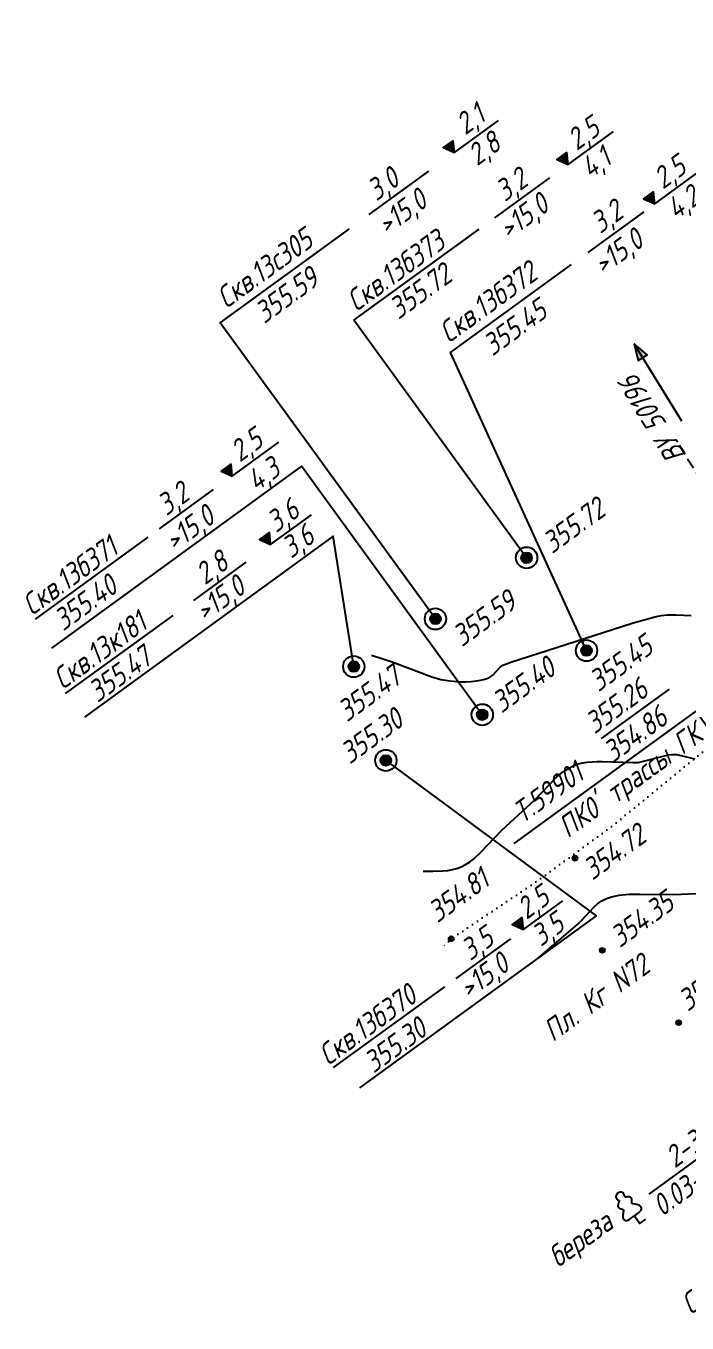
# Model space of a CAD drawing. Extents: x 1514039 to 1515876, y 2182924 to 2184238.
# Drawn here: x 1514038.5 to 1514162.5, y 2182948.5 to 2183191.5 of the extents above; entities that cross this region are included whole.
import ezdxf
from ezdxf.enums import TextEntityAlignment as Align

# ---------------------------------------------------------------- set-up
doc = ezdxf.new("R2010")
doc.units = 0
doc.linetypes.add('ИИDash_20_10', pattern=[3, 2, -1])
doc.linetypes.add('ИИDot', pattern=[1, 0, -1])
for name, color, linetype, lineweight in [('ИИ_ГЕОПУНКТ_025', 7, 'Continuous', 25), ('ИИ_КОНТУР_025', 7, 'ИИDot', 25), ('ИИ_ОТМЕТКА_025', 7, 'Continuous', 25), ('ИИ_РЕЛЬЕФ_025', 34, 'Continuous', 25), ('ИИ_СКВАЖИНА_025', 7, 'Continuous', 25), ('ИИ_ТЕКСТ_025', 7, 'Continuous', 25), ('ИИ_УГОДЬЯ_025', 7, 'Continuous', 25)]:
    doc.layers.add(name, color=color, linetype=linetype, lineweight=lineweight)
doc.styles.add('VNIPISIMPLEXCUR', font='simplex.shx', dxfattribs={"width": 0.8, "oblique": 15})

# ---------------------------------------------------------------- blocks, each defined once
blk = doc.blocks.new('PICKET')
at = {"color": 0, "linetype": 'Continuous', "lineweight": 25}
for p, q in [((-0.23, 0), (0.23, 0)), ((0, 0.23), (0, -0.23))]:
    blk.add_line(p, q, dxfattribs=at)
blk.add_circle((0, 0), 0.23, dxfattribs=at)
at = {"color": 0, "linetype": 'Continuous', "style": 'VNIPISIMPLEXCUR', "oblique": 15, "width": 0.8}
blk.add_attdef('OTMETKA', (1.25, 0.3), '', height=2, dxfattribs=at)
at = {"color": 8, "linetype": 'Continuous', "style": 'VNIPISIMPLEXCUR', "oblique": 15, "width": 0.8, "flags": 1}
blk.add_attdef('NOMER', (1.25, -2.7), '', height=2, dxfattribs=at)
blk = doc.blocks.new('ИИ053671А')
at = {"color": 0, "linetype": 'Continuous'}
blk.add_lwpolyline([(0, 0.88), (0.13, 0.88), (0.34, 0.88), (0.48, 0.88), (0.61, 0.89), (0.73, 0.91), (0.82, 0.94), (0.91, 1), (0.96, 1.07), (0.98, 1.15), (0.99, 1.23), (0.99, 1.29), (0.96, 1.38), (0.93, 1.45), (0.88, 1.52), (0.8, 1.61), (0.72, 1.69), (0.65, 1.77), (0.57, 1.84), (0.54, 1.89), (0.51, 1.93), (0.5, 1.97), (0.5, 1.99), (0.52, 2.02), (0.55, 2.05), (0.61, 2.12), (0.68, 2.2), (0.73, 2.29), (0.75, 2.37), (0.74, 2.44), (0.71, 2.52), (0.67, 2.58), (0.63, 2.62), (0.6, 2.65), (0.55, 2.68), (0.5, 2.71), (0.41, 2.76), (0.36, 2.79), (0.34, 2.81), (0.32, 2.83), (0.32, 2.85), (0.32, 2.87), (0.34, 2.89), (0.35, 2.93), (0.37, 2.97), (0.4, 3.03), (0.41, 3.1), (0.41, 3.19), (0.4, 3.25), (0.36, 3.32), (0.32, 3.38), (0.28, 3.41), (0.25, 3.44), (0.18, 3.48), (0.13, 3.49), (0.07, 3.5), (0, 3.5), (-0.07, 3.5), (-0.13, 3.49), (-0.18, 3.48), (-0.25, 3.44), (-0.28, 3.41), (-0.32, 3.38), (-0.36, 3.32), (-0.4, 3.25), (-0.41, 3.19), (-0.41, 3.1), (-0.4, 3.03), (-0.37, 2.97), (-0.35, 2.93), (-0.34, 2.89), (-0.32, 2.87), (-0.32, 2.85), (-0.32, 2.83), (-0.34, 2.81), (-0.36, 2.79), (-0.41, 2.76), (-0.5, 2.71), (-0.55, 2.68), (-0.6, 2.65), (-0.63, 2.62), (-0.67, 2.58), (-0.71, 2.52), (-0.74, 2.44), (-0.75, 2.37), (-0.73, 2.29), (-0.68, 2.2), (-0.61, 2.12), (-0.55, 2.05), (-0.52, 2.02), (-0.5, 1.99), (-0.5, 1.97), (-0.51, 1.93), (-0.54, 1.89), (-0.57, 1.84), (-0.65, 1.77), (-0.72, 1.69), (-0.8, 1.61), (-0.88, 1.52), (-0.93, 1.45), (-0.96, 1.38), (-0.99, 1.29), (-0.99, 1.23), (-0.98, 1.15), (-0.96, 1.07), (-0.91, 1), (-0.82, 0.94), (-0.73, 0.91), (-0.61, 0.89), (-0.48, 0.88), (-0.34, 0.88), (-0.13, 0.88)], close=True, dxfattribs=at)
blk.add_lwpolyline([(0, 0.88), (0, 0), (0.7, 0)], dxfattribs=at)
at = {"color": 0, "linetype": 'Continuous', "style": 'VNIPISIMPLEXCUR', "oblique": 15, "width": 0.8}
blk.add_attdef('RACE1', text='', height=2, dxfattribs=at).set_placement((-2, 2.25), align=Align.RIGHT)
blk.add_attdef('HEIGHT', (2, 2.25), '', height=2, dxfattribs=at)
blk.add_attdef('DISTANCE', text='', height=2, dxfattribs=at).set_placement((8.5, 1.75), align=Align.MIDDLE_LEFT)
blk.add_attdef('RACE2', text='', height=2, dxfattribs=at).set_placement((-2, 1.25), align=Align.TOP_RIGHT)
blk.add_attdef('THICKNESS', text='', height=2, dxfattribs=at).set_placement((2, 1.25), align=Align.TOP_LEFT)
blk = doc.blocks.new('ИИ25001')
at = {"linetype": 'Continuous'}
h = blk.add_hatch(color=0, dxfattribs=at)
edge = h.paths.add_edge_path()
edge.add_arc((0, 0), 0.5, 0, 360)
at = {"color": 0, "linetype": 'Continuous'}
for radius in [1, 0.5]:
    blk.add_circle((0, 0), radius, dxfattribs=at)
at = {"color": 0, "style": 'VNIPISIMPLEXCUR', "oblique": 15, "width": 0.8}
for tag, p in [('NUMBER', (2, 0.7)), ('STS', (14.22, 0.7)), ('EGWL', (38.32, 0.7)), ('TFS', (19.08, -1)), ('HEIGHT', (2, -2.7)), ('FS', (14.22, -2.7)), ('AGWL', (36.59, -2.7))]:
    blk.add_attdef(tag, p, '', height=2, dxfattribs=at)
at = {"color": 253, "style": 'VNIPISIMPLEXCUR', "oblique": 15, "width": 0.8, "flags": 1}
for tag, p in [('DATE', (-2.5, -0.8)), ('NOTE1', (-2.5, -3.2)), ('NOTE2', (-2.5, -5.6))]:
    blk.add_attdef(tag, text='', height=1.6, dxfattribs=at).set_placement(p, align=Align.RIGHT)
blk = doc.blocks.new('ИИ15008')
at = {"linetype": 'Continuous', "lineweight": 25}
blk.add_hatch(color=0, dxfattribs=at).paths.add_polyline_path([(0, 0), (1.5, -0.5), (1.5, 0.5)])
at = {"color": 0, "linetype": 'Continuous', "lineweight": 25}
blk.add_lwpolyline([(0, 0), (1.5, -0.5), (1.5, 0.5)], close=True, dxfattribs=at)
blk.add_lwpolyline([(8.5, 0), (0, 0)], dxfattribs=at)
blk = doc.blocks.new('ИИ050052Р')
at = {"linetype": 'Continuous', "lineweight": 25}
h = blk.add_hatch(color=0, dxfattribs=at)
edge = h.paths.add_edge_path()
edge.add_arc((0, 0), 0.15, 0, 360)
at = {"color": 0, "linetype": 'Continuous', "lineweight": 25}
for radius in [0.75, 0.15]:
    blk.add_circle((0, 0), radius, dxfattribs=at)
at = {"color": 0, "linetype": 'Continuous', "style": 'VNIPISIMPLEXCUR', "oblique": 15, "width": 0.8}
for tag, p in [('CENTRE', (1.45, 0.7)), ('HEIGHT', (1.45, -2.7))]:
    blk.add_attdef(tag, p, '', height=2, dxfattribs=at)
for tag, p in [('NUMBER', (-2, -1)), ('STATIONING', (-2, -4.4)), ('ALPHA', (-2, -7.8))]:
    blk.add_attdef(tag, text='', height=2, dxfattribs=at).set_placement(p, align=Align.RIGHT)
at = {"color": 253, "linetype": 'Continuous', "style": 'VNIPISIMPLEXCUR', "oblique": 15, "width": 0.8, "flags": 1}
blk.add_attdef('NOTE', text='', height=1.6, dxfattribs=at).set_placement((-2, -10.8), align=Align.RIGHT)
blk = doc.blocks.new('*U24')
at = {"color": 0, "linetype": 'ByBlock', "lineweight": -2}
for points in [[(10.29, 36.08), (10.29, 48.08)], [(10.29, 48.08), (34.48, 48.08)], [(10.29, 44.08), (34.48, 44.08)], [(10.29, 40.08), (34.48, 40.08)], [(0, 0), (10.29, 36.08)], [(10.29, 36.08), (34.48, 36.08)]]:
    blk.add_lwpolyline(points, dxfattribs=at)
blk = doc.blocks.new('ИИ25002')
at = {"linetype": 'Continuous', "lineweight": 25}
blk.add_hatch(color=0, dxfattribs=at).paths.add_polyline_path([(0.58, 1), (-0.58, 1), (0, 0)])
at = {"color": 0, "linetype": 'Continuous', "lineweight": 25, "flags": 128}
blk.add_lwpolyline([(0.58, 1), (-0.58, 1), (0, 0)], close=True, dxfattribs=at)

msp = doc.modelspace()

# ---------------------------------------------------------------- linework, layer by layer
at = {"layer": 'ИИ_ГЕОПУНКТ_025'}
for points in [[(1514146.416, 2183057.978), (1514159.186, 2183067.264)], [(1514155.353, 2182972.612), (1514175.169, 2182987.021)]]:
    msp.add_lwpolyline(points, dxfattribs=at)
at = {"layer": 'ИИ_ГЕОПУНКТ_025', "elevation": 2}
msp.add_lwpolyline([(1514172.07, 2183052.15), (1514164.091, 2183063.123), (1514130.028, 2183038.354)], dxfattribs=at)
at = {"layer": 'ИИ_КОНТУР_025', "flags": 128}
msp.add_lwpolyline([(1514219.011, 2183053.824), (1514197.07, 2183060.741), (1514169.93, 2183059.211), (1514148.46, 2183041.621), (1514134.381, 2183031.291), (1514118.271, 2183020.481), (1514116.342, 2183018.509)], dxfattribs=at)
at = {"layer": 'ИИ_РЕЛЬЕФ_025'}
for points, elevation in [([(1514103.306, 2183073.626), (1514107.2, 2183072.37), (1514114.613, 2183069.579), (1514116.348, 2183069.092), (1514117.179, 2183068.914), (1514117.98, 2183068.789), (1514120.032, 2183068.636), (1514121.037, 2183068.635), (1514122.008, 2183068.685), (1514122.934, 2183068.784), (1514123.799, 2183068.935), (1514124.59, 2183069.136), (1514125.294, 2183069.388), (1514126.093, 2183069.9), (1514127.305, 2183071.226), (1514127.962, 2183071.761), (1514129.444, 2183072.297), (1514152.17, 2183079.636), (1514156.714, 2183080.854), (1514157.692, 2183081.032), (1514158.732, 2183081.15), (1514160.452, 2183081.194), (1514163.278, 2183081.026)], 355.5), ([(1514113.022, 2183033.144), (1514114.831, 2183033.129), (1514116.702, 2183033.202), (1514117.608, 2183033.299), (1514118.485, 2183033.451), (1514119.331, 2183033.67), (1514120.137, 2183033.966), (1514120.932, 2183034.386), (1514121.702, 2183034.856), (1514122.428, 2183035.415), (1514123.801, 2183036.692), (1514127.761, 2183040.845), (1514133.946, 2183046.498), (1514138.093, 2183050.834), (1514138.827, 2183051.473), (1514139.607, 2183052.021), (1514141.248, 2183052.956), (1514142.055, 2183053.236), (1514142.901, 2183053.44), (1514143.78, 2183053.579), (1514145.617, 2183053.7), (1514146.565, 2183053.702), (1514152.361, 2183053.506), (1514153.298, 2183053.53), (1514158.969, 2183054.957), (1514159.748, 2183055.037), (1514160.486, 2183054.977), (1514162.153, 2183054.621), (1514163.862, 2183054.212)], 355), ([(1514134.593, 2183016.867), (1514142.012, 2183023.184), (1514142.653, 2183023.814), (1514145.057, 2183026.473), (1514145.738, 2183027.068), (1514146.501, 2183027.594), (1514147.37, 2183028.029), (1514148.101, 2183028.286), (1514148.898, 2183028.487), (1514149.753, 2183028.637), (1514151.609, 2183028.814), (1514153.611, 2183028.865), (1514159.907, 2183028.77), (1514164.271, 2183028.944)], 354.5)]:
    msp.add_lwpolyline(points, dxfattribs=dict(at, elevation=elevation))
at = {"layer": 'ИИ_СКВАЖИНА_025', "flags": 128}
for points in [[(1514118.854, 2183167.792), (1514127.154, 2183173.827)], [(1514140.201, 2183165.584), (1514148.679, 2183171.749)], [(1514156.432, 2183158.19), (1514164.992, 2183164.414)], [(1514102.897, 2183156.189), (1514114.072, 2183164.315)], [(1514126.434, 2183155.574), (1514136.724, 2183163.056)], [(1514143.908, 2183149.083), (1514154.413, 2183156.722)], [(1514115.311, 2183080.415), (1514074.975, 2183135.886), (1514099.191, 2183153.494)], [(1514132.401, 2183091.873), (1514100.038, 2183136.38), (1514123.525, 2183153.459)], [(1514143.627, 2183074.483), (1514118.131, 2183130.34), (1514140.825, 2183146.841)], [(1514077.231, 2183107.19), (1514085.935, 2183113.518)], [(1514124.081, 2183062.462), (1514090.222, 2183109.027), (1514043.352, 2183074.946)], [(1514063.607, 2183097.283), (1514073.725, 2183104.64)], [(1514084.419, 2183094.38), (1514092.071, 2183099.944)], [(1514040.347, 2183080.37), (1514061.462, 2183095.723)], [(1514100.002, 2183071.483), (1514096.146, 2183095.891), (1514049.54, 2183062.003)], [(1514069.996, 2183083.892), (1514079.831, 2183091.044)], [(1514045.974, 2183066.425), (1514066.115, 2183081.071)], [(1514106.01, 2183053.901), (1514145.421, 2183024.797), (1514101.091, 2182992.563)], [(1514131.815, 2183022.217), (1514139.184, 2183027.575)], [(1514119.209, 2183013.05), (1514129.421, 2183020.476)], [(1514096.229, 2182996.341), (1514117.063, 2183011.49)]]:
    msp.add_lwpolyline(points, dxfattribs=at)
at = {"layer": 'ИИ_УГОДЬЯ_025', "linetype": 'ИИDash_20_10', "flags": 128}
msp.add_lwpolyline([(1514160.992, 2183112.979), (1514253.484, 2182966.04)], dxfattribs=at)

# ---------------------------------------------------------------- block references
at = {"layer": 'ИИ_ГЕОПУНКТ_025', "xscale": 2, "yscale": 2, "zscale": 2, "rotation": 36.02222222222222}
msp.add_blockref('*U24', (1514205.52, 2183073.2, 355.56), dxfattribs=at)
at = {"layer": 'ИИ_ГЕОПУНКТ_025'}
ref = msp.add_blockref('ИИ050052Р', (1514172.07, 2183052.15, 2), dxfattribs=dict(at, xscale=2, yscale=2, zscale=2, rotation=36.02222222222222))
ref.add_attrib('NUMBER', 'Т.59901', dxfattribs={"layer": '0', "color": 0, "linetype": 'Continuous', "height": 4, "rotation": 36.02222, "style": 'VNIPISIMPLEXCUR', "oblique": 15, "width": 0.8}).set_placement((1514143.452, 2183050.561, -707.72), align=Align.RIGHT)
ref.add_attrib('CENTRE', '355.26', (1514145.131, 2183058.713, -352.86), dxfattribs={"layer": '0', "color": 0, "linetype": 'Continuous', "height": 4, "rotation": 36.02222, "style": 'VNIPISIMPLEXCUR', "oblique": 15, "width": 0.8})
ref.add_attrib('HEIGHT', '354.86', (1514148.524, 2183053.298, -352.86), dxfattribs={"layer": '0', "color": 0, "linetype": 'Continuous', "height": 4, "rotation": 36.02222, "style": 'VNIPISIMPLEXCUR', "oblique": 15, "width": 0.8})
ref.add_attrib('STATIONING', "ПК0' трассы ГК", dxfattribs={"layer": '0', "color": 0, "linetype": 'Continuous', "height": 4, "rotation": 36.02222, "style": 'VNIPISIMPLEXCUR', "oblique": 15, "width": 0.8}).set_placement((1514165.665, 2183057.778, -707.72), align=Align.RIGHT)
at = {"layer": 'ИИ_ОТМЕТКА_025'}
ref = msp.add_blockref('PICKET', (1514132.401, 2183091.873, 2), dxfattribs=dict(at, xscale=2, yscale=2, zscale=2, rotation=36.02222222222222))
ref.add_attrib('OTMETKA', '355.72', (1514137.154, 2183092.492, 716.3), dxfattribs={"layer": '0', "color": 0, "linetype": 'Continuous', "height": 4, "rotation": 36.02222, "style": 'VNIPISIMPLEXCUR', "oblique": 15, "width": 0.8})
ref = msp.add_blockref('PICKET', (1514115.311, 2183080.415, 2), dxfattribs=dict(at, xscale=2, yscale=2, zscale=2, rotation=36.02222222222222))
ref.add_attrib('OTMETKA', '355.59', (1514120.257, 2183075.035, 716.3), dxfattribs={"layer": '0', "color": 0, "linetype": 'Continuous', "height": 4, "rotation": 36.02222, "style": 'VNIPISIMPLEXCUR', "oblique": 15, "width": 0.8})
ref = msp.add_blockref('PICKET', (1514143.627, 2183074.483, 2), dxfattribs=dict(at, xscale=2, yscale=2, zscale=2, rotation=36.02222222222222))
ref.add_attrib('OTMETKA', '355.45', (1514145.849, 2183066.599, 716.3), dxfattribs={"layer": '0', "color": 0, "linetype": 'Continuous', "height": 4, "rotation": 36.02222, "style": 'VNIPISIMPLEXCUR', "oblique": 15, "width": 0.8})
ref = msp.add_blockref('PICKET', (1514100.002, 2183071.483, 2), dxfattribs=dict(at, xscale=2, yscale=2, zscale=2, rotation=36.02222222222222))
ref.add_attrib('OTMETKA', '355.47', (1514098.708, 2183060.957, 716.3), dxfattribs={"layer": '0', "color": 0, "linetype": 'Continuous', "height": 4, "rotation": 36.02222, "style": 'VNIPISIMPLEXCUR', "oblique": 15, "width": 0.8})
ref = msp.add_blockref('PICKET', (1514124.081, 2183062.462, 2), dxfattribs=dict(at, xscale=2, yscale=2, zscale=2, rotation=36.02222222222222))
ref.add_attrib('OTMETKA', '355.40', (1514127.672, 2183062.61, 716.3), dxfattribs={"layer": '0', "color": 0, "linetype": 'Continuous', "height": 4, "rotation": 36.02222, "style": 'VNIPISIMPLEXCUR', "oblique": 15, "width": 0.8})
ref = msp.add_blockref('PICKET', (1514106.01, 2183053.901, 2), dxfattribs=dict(at, xscale=2, yscale=2, zscale=2, rotation=36.02222222222222))
ref.add_attrib('OTMETKA', '355.30', (1514099.242, 2183053.071, 716.3), dxfattribs={"layer": '0', "color": 0, "linetype": 'Continuous', "height": 4, "rotation": 36.02222, "style": 'VNIPISIMPLEXCUR', "oblique": 15, "width": 0.8})
ref = msp.add_blockref('PICKET', (1514141.469, 2183035.6, 2), dxfattribs=dict(at, xscale=2, yscale=2, zscale=2, rotation=36.02222222222222))
ref.add_attrib('OTMETKA', '354.72', (1514144.728, 2183031.313, 716.3), dxfattribs={"layer": '0', "color": 0, "linetype": 'Continuous', "height": 4, "rotation": 36.02222, "style": 'VNIPISIMPLEXCUR', "oblique": 15, "width": 0.8})
ref = msp.add_blockref('PICKET', (1514118.271, 2183020.481, 354.81), dxfattribs=dict(at, xscale=2, yscale=2, zscale=2, rotation=36.02222222222222))
ref.add_attrib('OTMETKA', '354.81', (1514115.677, 2183023.329, 354.81), dxfattribs={"layer": '0', "color": 0, "linetype": 'Continuous', "height": 4, "rotation": 36.02222, "style": 'VNIPISIMPLEXCUR', "oblique": 15, "width": 0.8})
ref = msp.add_blockref('PICKET', (1514146.591, 2183018.321, 354.35), dxfattribs=dict(at, xscale=2, yscale=2, zscale=2, rotation=36.02222222222222))
ref.add_attrib('OTMETKA', '354.35', (1514149.849, 2183018.664, 354.35), dxfattribs={"layer": '0', "color": 0, "linetype": 'Continuous', "height": 4, "rotation": 36.02222, "style": 'VNIPISIMPLEXCUR', "oblique": 15, "width": 0.8})
at = {"layer": 'ИИ_ОТМЕТКА_025', "xscale": 2, "yscale": 2, "zscale": 2, "rotation": 36.02222222222222}
msp.add_blockref('PICKET', (1514160.911, 2183004.761, 354.13), dxfattribs=at).add_auto_attribs({'OTMETKA': '354.13'})
at = {"layer": 'ИИ_СКВАЖИНА_025'}
ref = msp.add_blockref('ИИ25001', (1514115.311, 2183080.415, 355.59), dxfattribs=dict(at, xscale=2, yscale=2, zscale=2, rotation=36.02228177214084))
ref.add_attrib('NUMBER', 'Скв.13с305', (1514076.07, 2183138.417, 2), dxfattribs={"layer": '0', "color": 0, "linetype": 'Continuous', "height": 4, "rotation": 36.02228, "style": 'VNIPISIMPLEXCUR', "oblique": 15, "width": 0.8})
ref.add_attrib('HEIGHT', '355.59', (1514083.203, 2183135.589, 2), dxfattribs={"layer": '0', "color": 0, "linetype": 'Continuous', "height": 4, "rotation": 36.02228, "style": 'VNIPISIMPLEXCUR', "oblique": 15, "width": 0.8})
ref.add_attrib('STS', '3,0', (1514104.211, 2183158.574, 2), dxfattribs={"layer": '0', "color": 0, "linetype": 'Continuous', "height": 4, "rotation": 36.02228, "style": 'VNIPISIMPLEXCUR', "oblique": 15, "width": 0.8})
ref.add_attrib('FS', '>15,0', (1514106.17, 2183152.175, 2), dxfattribs={"layer": '0', "color": 0, "linetype": 'Continuous', "height": 4, "rotation": 36.02228, "style": 'VNIPISIMPLEXCUR', "oblique": 15, "width": 0.8})
ref.add_attrib('EGWL', '2,1', (1514120.873, 2183170.962, 2), dxfattribs={"layer": '0', "color": 0, "linetype": 'Continuous', "height": 4, "rotation": 36.02228, "style": 'VNIPISIMPLEXCUR', "oblique": 15, "width": 0.8})
ref.add_attrib('AGWL', '2,8', (1514123.101, 2183165.168, 2), dxfattribs={"layer": '0', "color": 0, "linetype": 'Continuous', "height": 4, "rotation": 36.02228, "style": 'VNIPISIMPLEXCUR', "oblique": 15, "width": 0.8})
ref = msp.add_blockref('ИИ25001', (1514132.401, 2183091.873, 355.72), dxfattribs=dict(at, xscale=2, yscale=2, zscale=2, rotation=36.02228177214084))
ref.add_attrib('NUMBER', 'Скв.13б373', (1514100.443, 2183137.838, 2), dxfattribs={"layer": '0', "color": 0, "linetype": 'Continuous', "height": 4, "rotation": 36.02228, "style": 'VNIPISIMPLEXCUR', "oblique": 15, "width": 0.8})
ref.add_attrib('HEIGHT', '355.72', (1514108.372, 2183136.391, 2), dxfattribs={"layer": '0', "color": 0, "linetype": 'Continuous', "height": 4, "rotation": 36.02228, "style": 'VNIPISIMPLEXCUR', "oblique": 15, "width": 0.8})
ref.add_attrib('STS', '3,2', (1514128.282, 2183158.43, 2), dxfattribs={"layer": '0', "color": 0, "linetype": 'Continuous', "height": 4, "rotation": 36.02228, "style": 'VNIPISIMPLEXCUR', "oblique": 15, "width": 0.8})
ref.add_attrib('FS', '>15,0', (1514128.98, 2183151.377, 2), dxfattribs={"layer": '0', "color": 0, "linetype": 'Continuous', "height": 4, "rotation": 36.02228, "style": 'VNIPISIMPLEXCUR', "oblique": 15, "width": 0.8})
ref.add_attrib('EGWL', '2,5', (1514141.771, 2183168.032, 2), dxfattribs={"layer": '0', "color": 0, "linetype": 'Continuous', "height": 4, "rotation": 36.02228, "style": 'VNIPISIMPLEXCUR', "oblique": 15, "width": 0.8})
ref.add_attrib('AGWL', '4,1', (1514144.306, 2183162.743, 2), dxfattribs={"layer": '0', "color": 0, "linetype": 'Continuous', "height": 4, "rotation": 36.02228, "style": 'VNIPISIMPLEXCUR', "oblique": 15, "width": 0.8})
at = {"layer": 'ИИ_СКВАЖИНА_025', "xscale": 2, "yscale": 2, "zscale": 2, "rotation": 36.02222222222222}
for p in [(1514118.854, 2183167.792), (1514140.201, 2183165.584), (1514156.432, 2183158.19), (1514077.231, 2183107.19), (1514084.419, 2183094.38), (1514131.815, 2183022.217)]:
    msp.add_blockref('ИИ25002', p, dxfattribs=at)
at = {"layer": 'ИИ_СКВАЖИНА_025'}
ref = msp.add_blockref('ИИ25001', (1514143.627, 2183074.483, 355.45), dxfattribs=dict(at, xscale=2, yscale=2, zscale=2, rotation=36.02228177214084))
ref.add_attrib('NUMBER', 'Скв.13б372', (1514117.781, 2183131.948, 2), dxfattribs={"layer": '0', "color": 0, "linetype": 'Continuous', "height": 4, "rotation": 36.02228, "style": 'VNIPISIMPLEXCUR', "oblique": 15, "width": 0.8})
ref.add_attrib('HEIGHT', '355.45', (1514125.981, 2183129.532, 2), dxfattribs={"layer": '0', "color": 0, "linetype": 'Continuous', "height": 4, "rotation": 36.02228, "style": 'VNIPISIMPLEXCUR', "oblique": 15, "width": 0.8})
ref.add_attrib('STS', '3,2', (1514146.176, 2183152.455, 2), dxfattribs={"layer": '0', "color": 0, "linetype": 'Continuous', "height": 4, "rotation": 36.02228, "style": 'VNIPISIMPLEXCUR', "oblique": 15, "width": 0.8})
ref.add_attrib('FS', '>15,0', (1514146.705, 2183144.73, 2), dxfattribs={"layer": '0', "color": 0, "linetype": 'Continuous', "height": 4, "rotation": 36.02228, "style": 'VNIPISIMPLEXCUR', "oblique": 15, "width": 0.8})
ref.add_attrib('EGWL', '2,5', (1514157.943, 2183160.796, 2), dxfattribs={"layer": '0', "color": 0, "linetype": 'Continuous', "height": 4, "rotation": 36.02228, "style": 'VNIPISIMPLEXCUR', "oblique": 15, "width": 0.8})
ref.add_attrib('AGWL', '4,2', (1514160.388, 2183155.076, 2), dxfattribs={"layer": '0', "color": 0, "linetype": 'Continuous', "height": 4, "rotation": 36.02228, "style": 'VNIPISIMPLEXCUR', "oblique": 15, "width": 0.8})
ref = msp.add_blockref('ИИ25001', (1514124.081, 2183062.462, 355.4), dxfattribs=dict(at, xscale=2, yscale=2, zscale=2, rotation=36.02228177214084))
ref.add_attrib('NUMBER', 'Скв.13б371', (1514039.622, 2183080.872, 2), dxfattribs={"layer": '0', "color": 0, "linetype": 'Continuous', "height": 4, "rotation": 36.02228, "style": 'VNIPISIMPLEXCUR', "oblique": 15, "width": 0.8})
ref.add_attrib('HEIGHT', '355.40', (1514045.526, 2183078.018, 2), dxfattribs={"layer": '0', "color": 0, "linetype": 'Continuous', "height": 4, "rotation": 36.02228, "style": 'VNIPISIMPLEXCUR', "oblique": 15, "width": 0.8})
ref.add_attrib('STS', '3,2', (1514064.863, 2183099.583, 2), dxfattribs={"layer": '0', "color": 0, "linetype": 'Continuous', "height": 4, "rotation": 36.02228, "style": 'VNIPISIMPLEXCUR', "oblique": 15, "width": 0.8})
ref.add_attrib('FS', '>15,0', (1514066.331, 2183092.907, 2), dxfattribs={"layer": '0', "color": 0, "linetype": 'Continuous', "height": 4, "rotation": 36.02228, "style": 'VNIPISIMPLEXCUR', "oblique": 15, "width": 0.8})
ref.add_attrib('EGWL', '2,5', (1514078.609, 2183109.645, 2), dxfattribs={"layer": '0', "color": 0, "linetype": 'Continuous', "height": 4, "rotation": 36.02228, "style": 'VNIPISIMPLEXCUR', "oblique": 15, "width": 0.8})
ref.add_attrib('AGWL', '4,3', (1514081.723, 2183104.117, 2), dxfattribs={"layer": '0', "color": 0, "linetype": 'Continuous', "height": 4, "rotation": 36.02228, "style": 'VNIPISIMPLEXCUR', "oblique": 15, "width": 0.8})
ref = msp.add_blockref('ИИ25001', (1514100.002, 2183071.483, 355.47), dxfattribs=dict(at, xscale=2, yscale=2, zscale=2, rotation=36.02228177214084))
ref.add_attrib('NUMBER', 'Скв.13к181', (1514045.4, 2183067.021, 2), dxfattribs={"layer": '0', "color": 0, "linetype": 'Continuous', "height": 4, "rotation": 36.02228, "style": 'VNIPISIMPLEXCUR', "oblique": 15, "width": 0.8})
ref.add_attrib('HEIGHT', '355.47', (1514051.945, 2183064.59, 2), dxfattribs={"layer": '0', "color": 0, "linetype": 'Continuous', "height": 4, "rotation": 36.02228, "style": 'VNIPISIMPLEXCUR', "oblique": 15, "width": 0.8})
ref.add_attrib('STS', '2,8', (1514072.079, 2183086.656, 2), dxfattribs={"layer": '0', "color": 0, "linetype": 'Continuous', "height": 4, "rotation": 36.02228, "style": 'VNIPISIMPLEXCUR', "oblique": 15, "width": 0.8})
ref.add_attrib('FS', '>15,0', (1514072.065, 2183079.743, 2), dxfattribs={"layer": '0', "color": 0, "linetype": 'Continuous', "height": 4, "rotation": 36.02228, "style": 'VNIPISIMPLEXCUR', "oblique": 15, "width": 0.8})
ref.add_attrib('EGWL', '3,6', (1514085.409, 2183096.428, 2), dxfattribs={"layer": '0', "color": 0, "linetype": 'Continuous', "height": 4, "rotation": 36.02228, "style": 'VNIPISIMPLEXCUR', "oblique": 15, "width": 0.8})
ref.add_attrib('AGWL', '3,6', (1514088.223, 2183091.59, 2), dxfattribs={"layer": '0', "color": 0, "linetype": 'Continuous', "height": 4, "rotation": 36.02228, "style": 'VNIPISIMPLEXCUR', "oblique": 15, "width": 0.8})
ref = msp.add_blockref('ИИ25001', (1514106.01, 2183053.901, 355.3), dxfattribs=dict(at, xscale=2, yscale=2, zscale=2, rotation=36.02228177214084))
ref.add_attrib('NUMBER', 'Скв.13б370', (1514095.162, 2182996.549, 2), dxfattribs={"layer": '0', "color": 0, "linetype": 'Continuous', "height": 4, "rotation": 36.02228, "style": 'VNIPISIMPLEXCUR', "oblique": 15, "width": 0.8})
ref.add_attrib('HEIGHT', '355.30', (1514103.66, 2182995.134, 2), dxfattribs={"layer": '0', "color": 0, "linetype": 'Continuous', "height": 4, "rotation": 36.02228, "style": 'VNIPISIMPLEXCUR', "oblique": 15, "width": 0.8})
ref.add_attrib('STS', '3,5', (1514121.829, 2183016.221, 2), dxfattribs={"layer": '0', "color": 0, "linetype": 'Continuous', "height": 4, "rotation": 36.02228, "style": 'VNIPISIMPLEXCUR', "oblique": 15, "width": 0.8})
ref.add_attrib('FS', '>15,0', (1514121.544, 2183009.052, 2), dxfattribs={"layer": '0', "color": 0, "linetype": 'Continuous', "height": 4, "rotation": 36.02228, "style": 'VNIPISIMPLEXCUR', "oblique": 15, "width": 0.8})
ref.add_attrib('EGWL', '2,5', (1514132.336, 2183023.941, 2), dxfattribs={"layer": '0', "color": 0, "linetype": 'Continuous', "height": 4, "rotation": 36.02228, "style": 'VNIPISIMPLEXCUR', "oblique": 15, "width": 0.8})
ref.add_attrib('AGWL', '3,5', (1514135.04, 2183018.869, 2), dxfattribs={"layer": '0', "color": 0, "linetype": 'Continuous', "height": 4, "rotation": 36.02228, "style": 'VNIPISIMPLEXCUR', "oblique": 15, "width": 0.8})
ref = msp.add_blockref('ИИ25001', (1514225.302, 2183016.545, 354.21), dxfattribs=dict(at, xscale=2, yscale=2, zscale=2, rotation=36.02222222222222))
ref.add_attrib('NUMBER', 'Скв.11г300', (1514163.158, 2182949.855, -354.21), dxfattribs={"layer": '0', "color": 0, "linetype": 'Continuous', "height": 4, "rotation": 36.02222, "style": 'VNIPISIMPLEXCUR', "oblique": 15, "width": 0.8})
ref.add_attrib('HEIGHT', '354.21', (1514170.735, 2182948.316, -354.21), dxfattribs={"layer": '0', "color": 0, "linetype": 'Continuous', "height": 4, "rotation": 36.02222, "style": 'VNIPISIMPLEXCUR', "oblique": 15, "width": 0.8})
ref.add_attrib('STS', '2,7', (1514186.102, 2182966.973, -354.21), dxfattribs={"layer": '0', "color": 0, "linetype": 'Continuous', "height": 4, "rotation": 36.02222, "style": 'VNIPISIMPLEXCUR', "oblique": 15, "width": 0.8})
ref.add_attrib('FS', '5,0', (1514188.796, 2182961.293, -354.21), dxfattribs={"layer": '0', "color": 0, "linetype": 'Continuous', "height": 4, "rotation": 36.02222, "style": 'VNIPISIMPLEXCUR', "oblique": 15, "width": 0.8})
ref.add_attrib('TFS', 'минус 0,2%%DC', (1514195.605, 2182970.627, -354.21), dxfattribs={"layer": '0', "color": 0, "linetype": 'Continuous', "height": 4, "rotation": 36.02222, "style": 'VNIPISIMPLEXCUR', "oblique": 15, "width": 0.8})
ref.add_attrib('EGWL', '2,1', (1514220.706, 2182992.32, -354.21), dxfattribs={"layer": '0', "color": 0, "linetype": 'Continuous', "height": 4, "rotation": 36.02222, "style": 'VNIPISIMPLEXCUR', "oblique": 15, "width": 0.8})
ref.add_attrib('AGWL', '3,5', (1514221.994, 2182985.403, -354.21), dxfattribs={"layer": '0', "color": 0, "linetype": 'Continuous', "height": 4, "rotation": 36.02222, "style": 'VNIPISIMPLEXCUR', "oblique": 15, "width": 0.8})
at = {"layer": 'ИИ_ТЕКСТ_025', "xscale": 2, "yscale": 2, "zscale": 2, "rotation": 301.8447673758228}
msp.add_blockref('ИИ15008', (1514152.558, 2183131.93), dxfattribs=at)
at = {"layer": 'ИИ_УГОДЬЯ_025'}
ref = msp.add_blockref('ИИ053671А', (1514153.635, 2182967.142), dxfattribs=dict(at, xscale=2, yscale=2, zscale=2, rotation=36.02222222222222))
ref.add_attrib('RACE1', 'береза', dxfattribs={"layer": '0', "color": 0, "linetype": 'Continuous', "height": 4, "rotation": 36.02222, "style": 'VNIPISIMPLEXCUR', "oblique": 15, "width": 0.8}).set_placement((1514148.951, 2182966.473), align=Align.RIGHT)
ref.add_attrib('HEIGHT', '2-3', (1514160.166, 2182977.387), dxfattribs={"layer": '0', "color": 0, "linetype": 'Continuous', "height": 4, "rotation": 36.02222, "style": 'VNIPISIMPLEXCUR', "oblique": 15, "width": 0.8})
ref.add_attrib('THICKNESS', '0.03-0.05', dxfattribs={"layer": '0', "color": 0, "linetype": 'Continuous', "height": 4, "rotation": 36.02222, "style": 'VNIPISIMPLEXCUR', "oblique": 15, "width": 0.8}).set_placement((1514155.4, 2182971.517), align=Align.TOP_LEFT)
ref.add_attrib('DISTANCE', '1-2', dxfattribs={"layer": '0', "color": 0, "linetype": 'Continuous', "height": 4, "rotation": 36.02222, "style": 'VNIPISIMPLEXCUR', "oblique": 15, "width": 0.8}).set_placement((1514176.574, 2182988.724), align=Align.MIDDLE_LEFT)

# ---------------------------------------------------------------- texts
at = {"layer": 'ИИ_ТЕКСТ_025', "style": 'VNIPISIMPLEXCUR', "oblique": 15, "width": 0.8}
for s, rotation, p in [('ВУ 50196', 121.84471, (1514162.479, 2183111.087)), ('Пл. Кг N72', 36.02222, (1514137.319, 2183001.035))]:
    msp.add_text(s, height=4, rotation=rotation, dxfattribs=at).set_placement(p)

doc.saveas('drawing.dxf')
